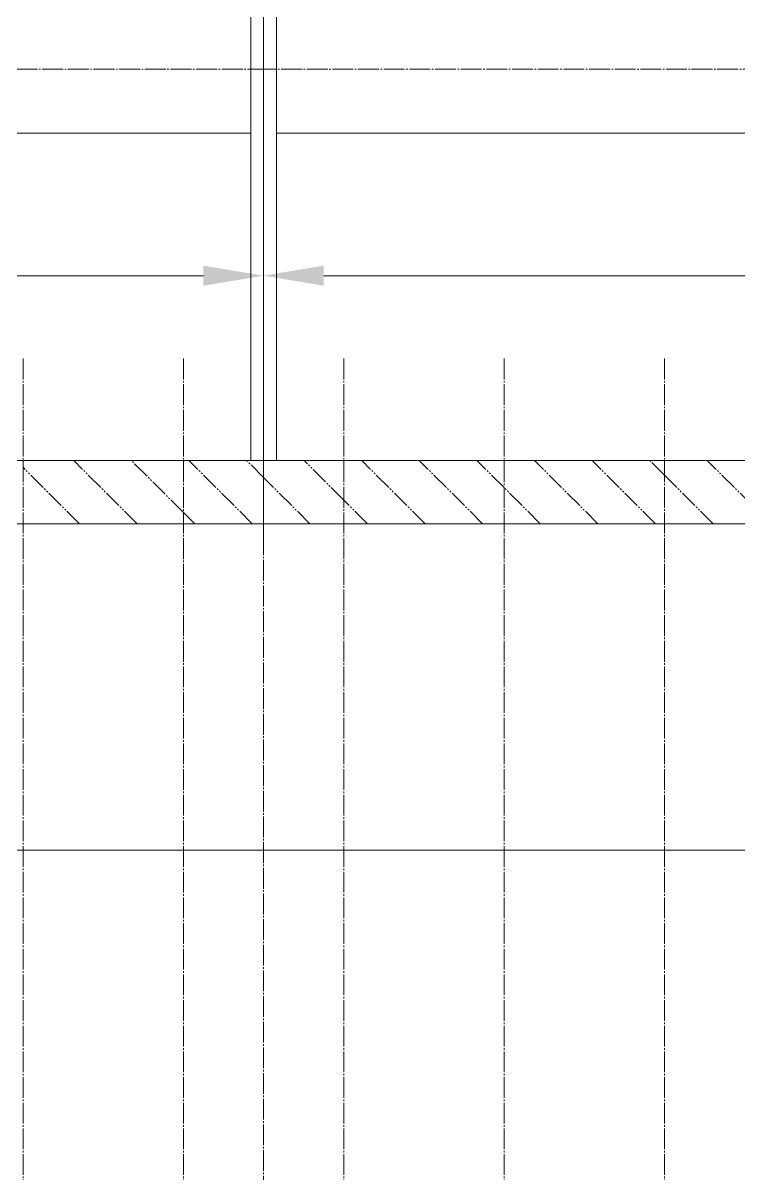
# Model space of a CAD drawing. Header units: millimetres. Extents: x 132745 to 150447, y -25377 to -12762.
# Drawn here: x 135666 to 136112, y -14886 to -14169 of the extents above; entities that cross this region are included whole.
import ezdxf

# ---------------------------------------------------------------- set-up
doc = ezdxf.new("R2010")
doc.units = ezdxf.units.MM
doc.linetypes.add('AD_LTYPE1 0 mm', pattern=[16, 13, -1, 1, -1])
doc.linetypes.add('AD_LTYPE2 0 mm', pattern=[16, 11, -1, 1, -1, 1, -1])
doc.layers.add('cdr_dim', color=7, linetype='Continuous', lineweight=18)
for name, color, linetype, lineweight, true_color in [('cdr_dwg1', 4, 'Continuous', 18, 0x00ffff), ('cdr_dwg3', 1, 'AD_LTYPE1 0 mm', 18, 0xff0000), ('cdr_dwg4', 3, 'AD_LTYPE2 0 mm', 18, 0x00ff00)]:
    doc.layers.add(name, color=color, linetype=linetype, lineweight=lineweight, true_color=true_color)

msp = doc.modelspace()

# ---------------------------------------------------------------- hatches: boundary and pattern name
at = {"layer": 'cdr_dim', "linetype": 'Continuous'}
for points in [[(135778.41, -14332.53), (135778.41, -14320.03), (135815.91, -14326.28)], [(135853.41, -14332.53), (135853.41, -14320.03), (135815.91, -14326.28)]]:
    msp.add_hatch(color=256, dxfattribs=at).paths.add_polyline_path(points, flags=0)

# ---------------------------------------------------------------- linework, layer by layer
for p, q in [((134953.41, -14326.28), (135778.41, -14326.28)), ((135853.41, -14326.28), (136678.41, -14326.28))]:
    msp.add_line(p, q, dxfattribs=at)
at = {"layer": 'cdr_dwg1', "linetype": 'Continuous'}
for p, q in [((135807.91, -13697.487), (135807.91, -14441.471)), ((135823.91, -13697.487), (135823.91, -14441.471)), ((134797.91, -14237.471), (135807.91, -14237.471)), ((135520.925, -14237.471), (135807.91, -14237.471)), ((136833.91, -14237.471), (135823.91, -14237.471)), ((135496.499, -14441.471), (135815.91, -14441.471)), ((136815.91, -14441.471), (135815.91, -14441.471)), ((136815.91, -14480.971), (135373.602, -14480.971)), ((135390.91, -14684.471), (135815.91, -14684.471)), ((136240.91, -14684.471), (135815.91, -14684.471))]:
    msp.add_line(p, q, dxfattribs=at)
msp.add_ellipse((135815.91, -14197.471), major_axis=(-1000, 0), ratio=0.5, start_param=3.1415927, end_param=6.2831853, dxfattribs=at)
at = {"layer": 'cdr_dwg3', "linetype": 'AD_LTYPE1 0 mm'}
for p, q in [((135815.91, -13575.511), (135815.91, -18259.803)), ((135815.91, -13651.115), (135815.91, -14494.049)), ((134797.91, -14197.471), (135815.91, -14197.471)), ((136831.91, -14197.471), (135815.91, -14197.471)), ((135665.91, -14377.961), (135665.91, -16225.471)), ((135765.91, -14377.961), (135765.91, -16225.471)), ((135865.91, -14377.961), (135865.91, -16225.471)), ((135965.91, -14377.961), (135965.91, -16225.471)), ((136065.91, -14377.961), (136065.91, -16225.471))]:
    msp.add_line(p, q, dxfattribs=at)
at = {"layer": 'cdr_dwg4', "linetype": 'AD_LTYPE2 0 mm'}
for p, q in [((135701.117, -14480.971), (135665.91, -14445.764)), ((135737.038, -14480.971), (135697.538, -14441.471)), ((135765.91, -14473.922), (135733.459, -14441.471)), ((135808.88, -14480.971), (135769.38, -14441.471)), ((135815.91, -14452.08), (135805.301, -14441.471)), ((135865.91, -14466.159), (135841.222, -14441.471)), ((135916.643, -14480.971), (135877.143, -14441.471)), ((135952.564, -14480.971), (135913.064, -14441.471)), ((135965.91, -14458.396), (135948.985, -14441.471)), ((136024.406, -14480.971), (135984.906, -14441.471)), ((136060.327, -14480.971), (136020.827, -14441.471)), ((136065.91, -14450.632), (136056.748, -14441.471)), ((136132.169, -14480.971), (136092.669, -14441.471)), ((135844.801, -14480.971), (135815.91, -14452.08)), ((136096.248, -14480.971), (136065.91, -14450.632)), ((135988.485, -14480.971), (135965.91, -14458.396)), ((135880.722, -14480.971), (135865.91, -14466.159)), ((135772.959, -14480.971), (135765.91, -14473.922))]:
    msp.add_line(p, q, dxfattribs=at)

doc.saveas('drawing.dxf')
